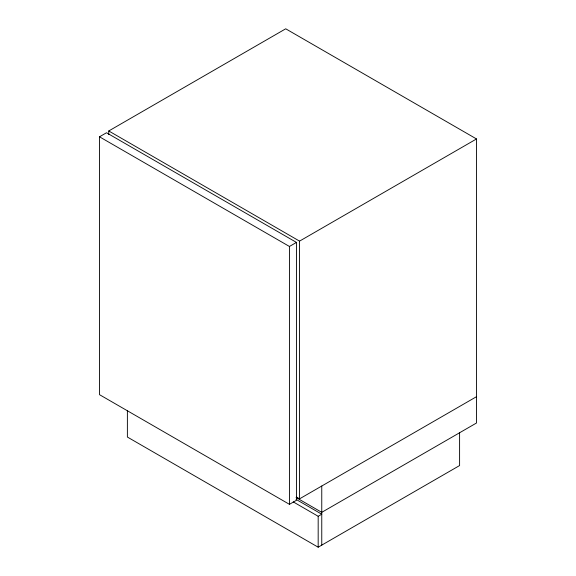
<?xml version="1.0" encoding="UTF-8"?>
<svg xmlns="http://www.w3.org/2000/svg" width="576" height="576" viewBox="0 0 576 576"><rect width="100%" height="100%" fill="white"/><g stroke="black" fill="none" stroke-linecap="round" stroke-linejoin="round"><path stroke-width="0.86" d="M108.763 134.554L108.763 130.968L285.718 28.8L476.51 138.953L476.51 423L321.761 512.338L296.064 497.506M99.49 136.8L106.517 132.746L296.467 242.41L296.467 500.27L289.44 504.331L99.49 394.661L99.49 136.8L289.44 246.47L296.467 242.41M108.763 130.968L299.556 241.121L476.51 138.953M296.438 497.052L299.556 498.845L476.51 396.684M293.256 501.898L318.175 516.283L321.761 514.21L296.064 499.378M127.382 410.544L127.382 437.047L318.175 547.2L459.598 465.552L459.598 432.763M321.761 486.029L321.761 545.126M318.175 516.283L318.175 547.2M299.556 241.121L299.556 498.845M289.44 246.47L289.44 504.331"/></g></svg>
